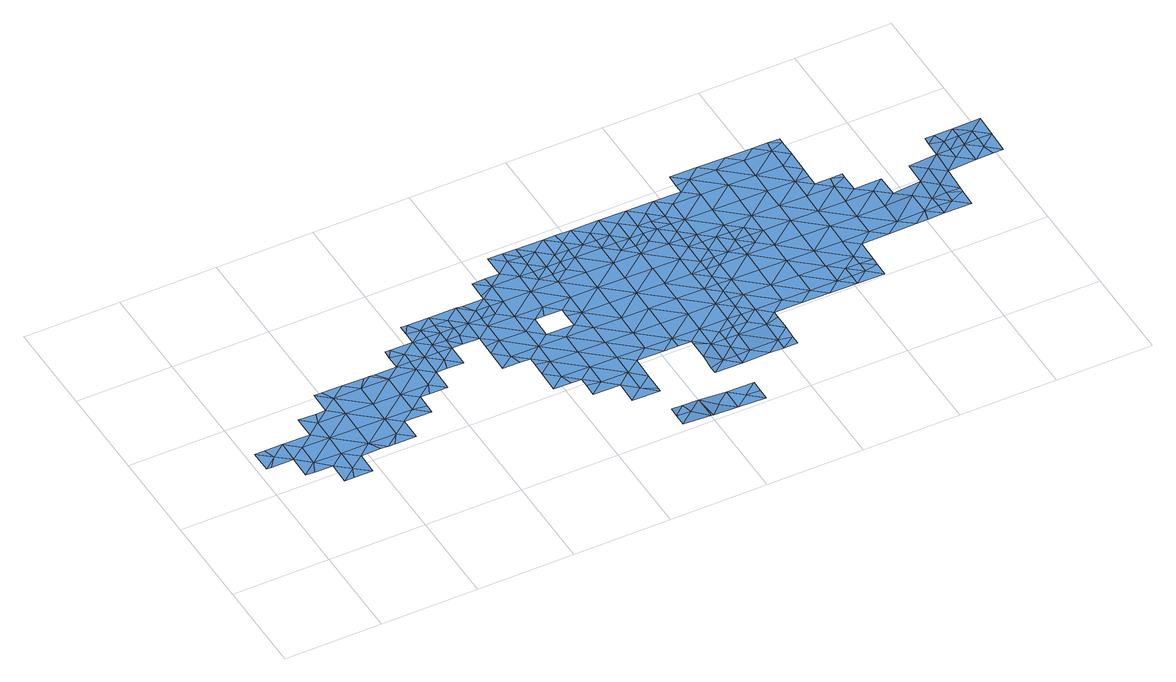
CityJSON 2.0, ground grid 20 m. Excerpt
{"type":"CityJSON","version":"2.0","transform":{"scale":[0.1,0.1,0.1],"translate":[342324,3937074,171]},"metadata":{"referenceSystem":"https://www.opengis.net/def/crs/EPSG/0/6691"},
"CityObjects":{
"waterbody1":{"type":"WaterBody","attributes":{"name":"5","class":"1140","function":"1","WaterBodyRiverFloodingRiskAttribute.description":"3","WaterBodyRiverFloodingRiskAttribute.rankOrg":"1","WaterBodyRiverFloodingRiskAttribute.adminType":"2","WaterBodyRiverFloodingRiskAttribute.scale":"L2"},"geometry":[{"type":"MultiSurface","lod":"1","boundaries":[[[0,1,2]],[[3,4,5]],[[3,6,4]],[[7,8,9]],[[8,7,10]],[[11,9,8]],[[12,9,11]],[[13,14,15]],[[16,17,18]],[[11,8,0]],[[19,3,20]],[[21,20,5]],[[22,23,24]],[[4,25,23]],[[3,5,20]],[[6,26,4]],[[26,12,11]],[[4,26,11]],[[4,11,25]],[[11,0,25]],[[27,25,0]],[[28,29,27]],[[28,30,29]],[[29,31,32]],[[29,32,27]],[[33,27,32]],[[33,34,35]],[[23,25,24]],[[35,34,36]],[[35,36,24]],[[35,24,25]],[[35,25,27]],[[35,27,33]],[[37,33,32]],[[37,32,38]],[[38,32,31]],[[39,31,29]],[[39,29,40]],[[41,18,30]],[[16,18,13]],[[41,13,18]],[[0,8,1]],[[2,28,27]],[[2,27,0]],[[42,2,1]],[[14,43,44]],[[44,15,14]],[[45,14,46]],[[46,14,13]],[[41,46,13]],[[47,46,41]],[[40,48,49]],[[50,49,48]],[[20,51,19]],[[20,52,51]],[[53,54,55]],[[42,53,55]],[[1,56,57]],[[10,56,1]],[[30,47,41]],[[21,52,20]],[[22,58,23]],[[5,23,58]],[[23,5,4]],[[30,55,47]],[[2,55,30]],[[2,30,28]],[[45,43,14]],[[54,47,55]],[[2,42,55]],[[57,42,1]],[[8,10,1]],[[59,18,17]],[[60,18,59]],[[59,61,48]],[[50,48,61]],[[29,60,40]],[[29,30,60]],[[30,18,60]],[[48,60,59]],[[48,40,60]]]}]},
"waterbody2":{"type":"WaterBody","attributes":{"name":"5","class":"1140","function":"1","WaterBodyRiverFloodingRiskAttribute.description":"3","WaterBodyRiverFloodingRiskAttribute.rankOrg":"2","WaterBodyRiverFloodingRiskAttribute.adminType":"2","WaterBodyRiverFloodingRiskAttribute.scale":"L2"},"geometry":[{"type":"MultiSurface","lod":"1","boundaries":[[[6,62,26]],[[63,64,65]],[[19,51,65]],[[65,3,19]],[[65,66,63]],[[65,67,66]],[[51,67,65]],[[6,3,62]],[[64,62,3]],[[64,68,62]],[[69,70,68]],[[70,26,62]],[[68,70,62]],[[65,64,3]]]}]},
"waterbody3":{"type":"WaterBody","attributes":{"name":"5","class":"1140","function":"1","WaterBodyRiverFloodingRiskAttribute.description":"3","WaterBodyRiverFloodingRiskAttribute.rankOrg":"1","WaterBodyRiverFloodingRiskAttribute.adminType":"2","WaterBodyRiverFloodingRiskAttribute.scale":"L2"},"geometry":[{"type":"MultiSurface","lod":"1","boundaries":[[[71,72,73]],[[74,72,71]],[[74,75,72]],[[76,75,74]],[[73,72,66]],[[72,75,64]],[[63,66,72]],[[63,72,64]]]}]},
"waterbody4":{"type":"WaterBody","attributes":{"name":"5","class":"1140","function":"1","WaterBodyRiverFloodingRiskAttribute.description":"3","WaterBodyRiverFloodingRiskAttribute.rankOrg":"2","WaterBodyRiverFloodingRiskAttribute.adminType":"2","WaterBodyRiverFloodingRiskAttribute.scale":"L2"},"geometry":[{"type":"MultiSurface","lod":"1","boundaries":[[[77,78,79]],[[80,77,81]],[[80,81,73]],[[66,80,73]],[[82,83,78]],[[78,83,79]],[[83,84,79]],[[84,85,79]],[[85,86,79]],[[79,86,77]],[[86,81,77]],[[71,81,86]],[[81,71,73]]]}]},
"waterbody5":{"type":"WaterBody","attributes":{"name":"5","class":"1140","function":"1","WaterBodyRiverFloodingRiskAttribute.description":"3","WaterBodyRiverFloodingRiskAttribute.rankOrg":"2","WaterBodyRiverFloodingRiskAttribute.adminType":"2","WaterBodyRiverFloodingRiskAttribute.scale":"L2"},"geometry":[{"type":"MultiSurface","lod":"1","boundaries":[[[87,88,89]],[[89,90,91]],[[90,89,88]],[[92,93,94]],[[89,95,87]],[[96,92,97]],[[96,93,92]],[[97,92,98]],[[94,98,92]],[[93,91,94]],[[93,89,91]],[[99,88,87]],[[90,94,91]],[[100,99,87]],[[100,87,95]],[[101,100,95]]]}]},
"waterbody6":{"type":"WaterBody","attributes":{"name":"5","class":"1140","function":"1","WaterBodyRiverFloodingRiskAttribute.description":"3","WaterBodyRiverFloodingRiskAttribute.rankOrg":"1","WaterBodyRiverFloodingRiskAttribute.adminType":"2","WaterBodyRiverFloodingRiskAttribute.scale":"L2"},"geometry":[{"type":"MultiSurface","lod":"1","boundaries":[[[102,103,104]],[[105,103,102]],[[103,105,106]],[[106,105,107]],[[105,108,107]],[[105,109,108]],[[110,109,105]],[[111,109,110]],[[112,111,110]],[[112,113,111]],[[114,110,105]],[[109,115,108]],[[116,115,109]],[[116,117,115]],[[118,117,116]],[[118,119,117]],[[120,118,121]],[[122,123,124]],[[122,125,123]],[[122,126,125]],[[122,127,126]],[[127,122,128]],[[122,129,128]],[[129,130,128]],[[131,130,132]],[[131,133,128]],[[130,131,128]],[[133,127,128]],[[134,126,135]],[[84,126,134]],[[84,136,126]],[[121,137,138]],[[136,84,83]],[[139,140,141]],[[142,143,144]],[[144,143,145]],[[143,146,145]],[[147,145,146]],[[147,148,145]],[[149,150,147]],[[151,150,149]],[[150,151,152]],[[152,151,107]],[[150,152,153]],[[154,153,152]],[[155,153,154]],[[153,155,156]],[[155,157,158]],[[155,159,157]],[[160,161,162]],[[163,162,161]],[[164,163,165]],[[166,165,163]],[[166,125,165]],[[117,125,166]],[[125,167,165]],[[125,136,167]],[[167,136,82]],[[167,82,168]],[[78,168,82]],[[78,77,168]],[[169,168,77]],[[170,168,169]],[[171,170,172]],[[170,173,172]],[[173,170,174]],[[175,169,176]],[[67,175,176]],[[51,175,67]],[[148,147,150]],[[67,80,66]],[[177,172,178]],[[179,172,177]],[[180,171,179]],[[181,171,180]],[[182,181,180]],[[181,182,183]],[[184,183,182]],[[185,183,184]],[[185,158,183]],[[185,184,186]],[[187,186,184]],[[188,186,187]],[[189,188,187]],[[184,190,187]],[[184,191,190]],[[191,192,190]],[[192,191,193]],[[194,193,191]],[[194,182,195]],[[194,195,196]],[[191,182,194]],[[197,198,199]],[[200,199,198]],[[199,200,201]],[[202,203,199]],[[203,144,199]],[[202,199,201]],[[144,197,199]],[[204,197,144]],[[204,144,205]],[[184,182,191]],[[181,183,157]],[[195,182,180]],[[80,67,176]],[[77,80,176]],[[173,178,172]],[[179,171,172]],[[174,170,169]],[[176,169,77]],[[165,167,206]],[[164,165,206]],[[166,163,161]],[[166,161,115]],[[115,161,207]],[[161,154,207]],[[161,159,154]],[[115,207,152]],[[160,159,161]],[[158,157,183]],[[148,153,156]],[[155,154,159]],[[207,154,152]],[[149,208,151]],[[209,208,149]],[[208,209,210]],[[211,212,213]],[[214,213,212]],[[214,215,213]],[[215,216,213]],[[217,218,219]],[[219,218,220]],[[220,218,106]],[[208,220,106]],[[221,219,220]],[[218,222,103]],[[217,219,223]],[[224,223,219]],[[223,224,213]],[[216,223,213]],[[211,213,224]],[[225,226,147]],[[227,225,147]],[[149,226,228]],[[221,224,219]],[[210,220,208]],[[228,209,149]],[[106,151,208]],[[226,149,147]],[[150,153,148]],[[146,227,147]],[[205,144,145]],[[144,203,142]],[[146,143,139]],[[139,141,146]],[[141,227,146]],[[187,229,189]],[[187,190,229]],[[111,137,121]],[[230,137,111]],[[231,232,233]],[[231,104,234]],[[104,103,234]],[[136,83,82]],[[135,126,235]],[[127,235,126]],[[125,126,136]],[[123,125,117]],[[124,129,122]],[[119,123,117]],[[121,118,116]],[[115,117,166]],[[109,121,116]],[[115,152,108]],[[108,152,107]],[[151,106,107]],[[218,103,106]],[[114,105,102]],[[236,102,104]],[[104,237,236]],[[222,234,103]],[[231,233,104]],[[233,237,104]],[[111,113,230]],[[109,111,121]],[[138,120,121]],[[138,238,120]],[[156,155,239]],[[155,158,239]],[[159,240,157]],[[160,240,159]],[[241,168,170]],[[241,170,171]],[[180,179,242]],[[181,240,171]],[[240,243,171]],[[206,241,243]],[[167,241,206]],[[185,244,158]],[[196,195,245]],[[195,246,245]],[[195,180,246]],[[239,205,145]],[[247,205,239]],[[244,247,239]],[[246,180,242]],[[243,241,171]],[[167,168,241]],[[240,160,243]],[[240,181,157]],[[239,158,244]],[[239,148,156]],[[148,239,145]]]}]},
"waterbody7":{"type":"WaterBody","attributes":{"name":"5","class":"1140","function":"1","WaterBodyRiverFloodingRiskAttribute.description":"3","WaterBodyRiverFloodingRiskAttribute.rankOrg":"2","WaterBodyRiverFloodingRiskAttribute.adminType":"2","WaterBodyRiverFloodingRiskAttribute.scale":"L2"},"geometry":[{"type":"MultiSurface","lod":"1","boundaries":[[[248,249,250]],[[251,252,253]],[[254,251,255]],[[256,257,254]],[[258,259,260]],[[259,258,261]],[[259,261,262]],[[263,262,261]],[[201,262,263]],[[202,201,263]],[[261,264,263]],[[261,258,265]],[[257,266,267]],[[256,266,257]],[[254,255,256]],[[251,253,255]],[[268,253,269]],[[270,271,237]],[[237,271,272]],[[273,272,113]],[[230,113,274]],[[137,275,276]],[[114,236,273]],[[120,119,118]],[[123,119,277]],[[210,221,220]],[[278,224,221]],[[211,224,279]],[[212,280,281]],[[282,283,280]],[[284,285,282]],[[285,284,286]],[[221,210,278]],[[210,209,278]],[[286,287,285]],[[225,227,287]],[[288,287,227]],[[288,140,289]],[[289,290,291]],[[250,292,293]],[[294,295,296]],[[283,297,298]],[[299,300,301]],[[302,298,303]],[[304,301,305]],[[306,307,308]],[[309,310,311]],[[266,256,312]],[[313,311,310]],[[314,315,313]],[[255,312,256]],[[312,255,316]],[[317,318,314]],[[319,318,317]],[[316,255,253]],[[316,253,320]],[[321,319,322]],[[322,323,232]],[[233,270,237]],[[322,232,231]],[[234,222,324]],[[231,234,322]],[[322,234,324]],[[322,324,321]],[[318,319,321]],[[318,321,215]],[[214,212,281]],[[318,315,314]],[[318,325,315]],[[315,326,313]],[[313,326,306]],[[313,306,327]],[[313,327,311]],[[306,326,307]],[[302,307,326]],[[315,302,326]],[[315,325,302]],[[302,325,298]],[[325,328,298]],[[328,283,298]],[[280,283,328]],[[280,328,325]],[[280,325,281]],[[281,325,318]],[[318,215,281]],[[281,215,214]],[[216,215,321]],[[321,223,216]],[[324,223,321]],[[217,223,324]],[[217,324,218]],[[222,218,324]],[[114,102,236]],[[273,237,272]],[[236,237,273]],[[233,232,270]],[[232,329,270]],[[323,329,232]],[[323,268,329]],[[268,320,253]],[[323,320,268]],[[320,323,322]],[[319,320,322]],[[320,319,316]],[[317,316,319]],[[316,317,314]],[[316,314,312]],[[312,314,313]],[[310,312,313]],[[312,310,266]],[[266,310,309]],[[330,266,309]],[[267,266,330]],[[331,267,330]],[[332,333,334]],[[335,336,333]],[[336,335,337]],[[338,339,337]],[[340,341,338]],[[341,342,338]],[[338,342,339]],[[343,336,337]],[[343,344,336]],[[334,336,344]],[[336,334,333]],[[300,340,301]],[[301,340,338]],[[305,301,338]],[[337,305,338]],[[335,305,337]],[[304,305,345]],[[345,305,335]],[[346,335,333]],[[332,346,333]],[[308,347,348]],[[307,347,308]],[[349,350,345]],[[345,350,304]],[[304,350,303]],[[304,303,301]],[[301,303,299]],[[299,303,298]],[[297,299,298]],[[297,351,299]],[[299,351,300]],[[351,296,295]],[[297,296,351]],[[283,296,297]],[[296,283,352]],[[282,352,283]],[[353,352,282]],[[249,248,354]],[[354,248,355]],[[355,291,354]],[[291,288,289]],[[355,288,291]],[[287,288,355]],[[285,287,355]],[[248,285,355]],[[353,282,285]],[[353,285,248]],[[353,248,250]],[[353,250,352]],[[352,250,293]],[[352,293,296]],[[296,293,294]],[[356,292,250]],[[249,356,250]],[[265,290,289]],[[289,261,265]],[[264,261,289]],[[140,264,289]],[[263,203,202]],[[203,263,264]],[[142,203,264]],[[142,139,143]],[[139,142,264]],[[139,264,140]],[[141,140,288]],[[141,288,227]],[[287,226,225]],[[226,287,286]],[[228,226,286]],[[286,209,228]],[[209,286,278]],[[279,224,278]],[[286,279,278]],[[279,286,284]],[[282,279,284]],[[279,282,280]],[[279,280,212]],[[212,211,279]],[[132,130,357]],[[124,123,277]],[[124,277,129]],[[238,358,357]],[[119,120,277]],[[358,132,357]],[[359,276,275]],[[358,276,359]],[[238,276,358]],[[138,276,238]],[[138,137,276]],[[120,238,277]],[[277,238,357]],[[277,357,129]],[[130,129,357]],[[273,110,114]],[[112,110,273]],[[273,113,112]],[[230,274,137]],[[137,274,275]],[[275,274,360]],[[113,360,274]],[[360,113,272]],[[271,360,272]],[[329,271,270]],[[252,269,253]],[[303,350,361]],[[350,362,361]],[[361,302,303]],[[361,307,302]],[[362,347,307]],[[362,307,361]],[[349,362,350]]]}]},
"waterbody8":{"type":"WaterBody","attributes":{"name":"5","class":"1140","function":"1","WaterBodyRiverFloodingRiskAttribute.description":"3","WaterBodyRiverFloodingRiskAttribute.rankOrg":"3","WaterBodyRiverFloodingRiskAttribute.adminType":"2","WaterBodyRiverFloodingRiskAttribute.scale":"L2"},"geometry":[{"type":"MultiSurface","lod":"1","boundaries":[[[294,363,295]],[[294,293,364]],[[293,292,364]],[[292,356,364]],[[364,356,365]],[[363,364,365]],[[363,294,364]]]}]},
"waterbody9":{"type":"WaterBody","attributes":{"name":"5","class":"1140","function":"1","WaterBodyRiverFloodingRiskAttribute.description":"3","WaterBodyRiverFloodingRiskAttribute.rankOrg":"3","WaterBodyRiverFloodingRiskAttribute.adminType":"2","WaterBodyRiverFloodingRiskAttribute.scale":"L2"},"geometry":[{"type":"MultiSurface","lod":"1","boundaries":[[[366,337,339]],[[343,337,366]],[[344,343,367]],[[367,366,368]],[[368,366,342]],[[367,343,366]],[[339,342,366]]]}]},
"waterbody10":{"type":"WaterBody","attributes":{"name":"5","class":"1140","function":"1","WaterBodyRiverFloodingRiskAttribute.description":"3","WaterBodyRiverFloodingRiskAttribute.rankOrg":"1","WaterBodyRiverFloodingRiskAttribute.adminType":"2","WaterBodyRiverFloodingRiskAttribute.scale":"L2"},"geometry":[{"type":"MultiSurface","lod":"1","boundaries":[[[369,370,371]],[[372,370,373]],[[374,375,371]],[[371,370,372]],[[369,371,375]],[[376,375,374]],[[374,371,332]],[[371,372,332]]]}]},
"waterbody11":{"type":"WaterBody","attributes":{"name":"5","class":"1140","function":"1","WaterBodyRiverFloodingRiskAttribute.description":"3","WaterBodyRiverFloodingRiskAttribute.rankOrg":"3","WaterBodyRiverFloodingRiskAttribute.adminType":"2","WaterBodyRiverFloodingRiskAttribute.scale":"L2"},"geometry":[{"type":"MultiSurface","lod":"1","boundaries":[[[377,376,378]],[[379,376,374]],[[379,334,378]],[[374,332,379]],[[379,332,334]],[[377,380,381]],[[380,377,378]],[[376,379,378]],[[382,376,377]],[[382,377,383]],[[381,383,377]]]}]},
"waterbody12":{"type":"WaterBody","attributes":{"name":"5","class":"1140","function":"1","WaterBodyRiverFloodingRiskAttribute.description":"3","WaterBodyRiverFloodingRiskAttribute.rankOrg":"2","WaterBodyRiverFloodingRiskAttribute.adminType":"2","WaterBodyRiverFloodingRiskAttribute.scale":"L2"},"geometry":[{"type":"MultiSurface","lod":"1","boundaries":[[[376,384,375]],[[375,384,369]],[[369,384,385]],[[383,385,384]],[[382,383,384]],[[382,384,376]]]}]}
},
"vertices":[
[266,321,15],[210,369,15],[209,322,15],[409,388,15],[380,366,15],[408,342,15],[380,389,15],[285,390,15],[267,368,15],[295,390,15],[239,391,15],[323,367,15],[306,390,15],[66,256,15],[38,279,15],[20,256,15],[65,209,15],[83,209,14],[94,232,15],[437,388,15],[437,365,15],[430,342,15],[369,296,15],[379,319,15],[350,297,15],[322,320,15],[352,389,15],[265,275,15],[208,276,15],[207,230,15],[152,277,15],[235,206,15],[264,229,15],[293,252,15],[349,251,15],[322,274,15],[350,269,15],[292,205,15],[249,206,15],[220,207,15],[179,207,15],[95,278,15],[181,346,15],[10,303,15],[10,257,15],[31,302,15],[67,302,15],[124,301,15],[150,185,14],[178,161,14],[140,162,14],[465,387,15],[464,341,15],[160,346,15],[125,347,15],[152,323,15],[198,392,15],[182,392,15],[407,296,15],[122,208,14],[151,231,14],[121,162,14],
[381,412,15],[438,434,15],[409,434,15],[437,411,15],[466,433,15],[466,410,15],[362,435,15],[353,435,15],[352,418,15],
[467,480,15],[438,457,15],[466,457,15],[423,480,15],[410,460,15],[410,481,15],
[523,432,15],[551,432,15],[551,455,15],[494,433,15],[495,456,15],[579,431,15],[580,455,15],[580,478,15],[537,478,15],[524,479,15],
[771,35,6],[799,11,3],[799,58,4],[804,11,3],[827,34,1],[884,33,0],[856,57,1],[855,10,1],[765,58,5],[913,56,0],[912,32,0],[912,9,0],[742,12,6],[742,37,6],[743,59,6],
[920,472,16],[948,448,16],[949,494,16],[891,449,16],[947,402,16],[890,403,16],[834,404,16],[835,450,16],[863,473,16],[835,496,16],[864,496,16],[864,519,16],[892,472,16],[777,405,16],[778,451,16],[721,452,16],[750,475,16],[722,475,16],[751,498,16],[779,497,16],[666,499,16],[693,476,16],[694,499,16],[665,453,16],[609,500,15],[638,523,16],[666,546,16],[694,522,16],[695,545,16],[668,569,16],[695,568,16],[638,569,16],[580,487,15],[581,524,15],[608,454,15],[808,520,16],[779,520,16],[943,194,16],[972,193,16],[972,216,16],[915,171,15],[915,194,15],[886,172,15],[887,218,15],[944,217,16],[945,263,16],[888,264,15],[946,309,16],[889,310,16],[890,357,16],[833,358,16],[832,311,15],[776,312,15],[775,266,15],[831,265,15],[718,267,15],[774,220,15],[719,313,15],[691,337,15],[720,360,15],[691,365,15],[692,383,15],[655,384,15],[664,407,15],[721,406,15],[607,408,15],[551,409,15],[522,386,15],[550,363,16],[606,315,15],[549,316,15],[521,340,15],[521,362,15],[487,387,15],[494,410,15],[555,293,15],[520,294,15],[577,293,15],[605,269,15],[661,268,15],[661,222,15],[717,221,15],[716,175,15],[745,197,15],[744,151,14],[716,129,13],[744,112,13],[744,105,13],[688,152,14],[660,176,15],[631,153,15],[632,180,15],[632,199,15],[604,223,15],[611,200,15],[858,149,14],[857,117,12],[886,126,12],[857,103,12],[914,102,12],[914,125,12],[914,148,14],[858,187,15],[858,195,15],[635,384,15],[776,359,15],[946,356,16],[974,332,16],[975,355,16],[1060,377,16],[1088,376,16],[1060,400,16],[1089,399,16],[1089,422,16],[1061,423,16],[1004,424,16],[976,424,16],[1004,401,16],[975,378,16],[1003,378,16],[976,448,16],[1033,423,16],[1032,377,16],[973,263,16],[973,286,16],[973,240,16],[974,309,16],[687,106,13],[836,519,16],[977,494,16],[978,517,16],[949,517,16],[977,471,16],[607,523,16],[920,495,16],[921,518,16],[751,521,16],[831,219,15],[662,314,15],[606,362,15],[577,275,15],[634,338,15],[802,196,15],[575,200,15],[576,247,15],[831,196,15],
[1114,214,16],[1142,190,16],[1170,213,16],[1092,607,16],[1036,608,16],[1064,585,16],[1149,606,16],[1120,584,16],[1177,583,16],[1206,605,16],[1027,119,14],[999,100,14],[1027,100,14],[999,124,14],[970,101,14],[942,125,13],[943,171,15],[1028,146,15],[1234,582,16],[1237,605,16],[1035,562,16],[1035,581,16],[950,541,16],[922,564,16],[893,542,16],[892,495,16],[836,543,16],[808,566,16],[780,544,16],[722,498,16],[1003,355,16],[1060,354,16],[1116,353,16],[1117,399,16],[1115,306,16],[1172,305,16],[1059,307,16],[1058,261,16],[1002,308,16],[1001,262,16],[1001,216,16],[1000,170,16],[1028,179,15],[1028,192,16],[1199,212,16],[1199,236,16],[1228,235,16],[1256,235,16],[1228,258,16],[1229,304,16],[1230,351,16],[1285,303,17],[1313,280,17],[1342,302,18],[1230,397,16],[1286,350,16],[1343,349,18],[1399,348,21],[1260,466,16],[1288,442,16],[1292,465,16],[1262,558,16],[1233,536,16],[1261,512,16],[1176,537,16],[1232,489,16],[1175,490,16],[1175,444,16],[1120,538,16],[1119,491,16],[1118,445,16],[1062,492,16],[1063,539,16],[1061,446,16],[1005,493,16],[1006,540,16],[1005,447,16],[1174,398,16],[1231,443,16],[1260,488,16],[1173,352,16],[978,563,16],[1262,594,16],[1262,604,16],[1486,415,31],[1457,393,27],[1485,369,28],[1428,370,25],[1456,347,24],[1427,324,21],[1399,301,20],[1427,301,21],[1370,279,19],[1393,278,20],[1427,278,21],[1456,324,23],[1484,323,23],[1372,371,19],[1429,416,27],[1316,457,16],[1317,465,16],[1372,417,18],[1344,395,18],[1257,281,16],[1171,259,16],[1115,260,16],[1085,191,16],[1057,215,16],[1198,189,16],[723,545,16],[752,567,16],[777,567,16],[865,565,16],[1287,396,16],[1316,418,17],
[1256,218,16],[1227,212,16],[1255,188,16],
[1455,300,22],[1484,312,23],[1483,277,22],
[1543,461,34],[1505,461,34],[1514,438,33],[1486,446,33],[1487,462,33],[1514,415,32],[1543,438,34],[1542,414,33],
[1570,391,34],[1542,368,33],[1514,392,32],[1577,368,34],[1598,367,34],[1571,414,35],[1599,413,35],
[1571,437,36],[1600,460,36]
]}
